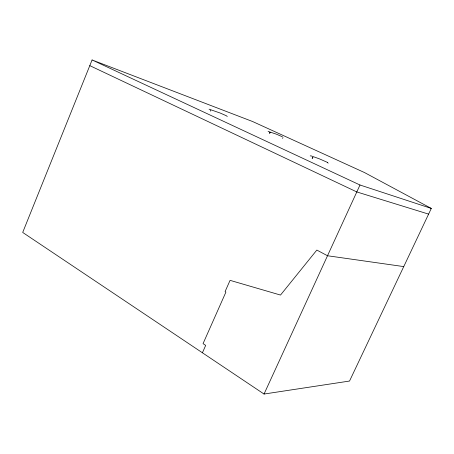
<?xml version="1.0" encoding="UTF-8"?>
<svg xmlns="http://www.w3.org/2000/svg" width="454" height="454" viewBox="0 0 454 454"><rect width="100%" height="100%" fill="white"/><g stroke="black" fill="none" stroke-linecap="round" stroke-linejoin="round"><path stroke-width="0.68" d="M327.34 162.333L328.18 163.179M227.267 116.547L226.472 115.815L220.303 113.086L209.061 109.17M92.083 59.956L22.7 232.442L264.041 394.044L349.535 381.048L431.3 208.426L364.488 172.548L252.555 121.507L92.083 59.956L359.988 184.999L431.3 208.426M210.378 111.145L210.809 110.123M269.506 133.204L269.909 132.296M269.767 133.323L270.164 132.415M282.604 138.408L282.995 137.517M202.41 352.775L205.69 345.381L203.052 343.638L225.905 292.115L225.076 291.61L230.07 280.351L280.51 295.06L316.835 250.069L327.516 255.75L403.748 266.594M312.142 158.298L312.636 157.203M312.471 158.452L312.959 157.351M264.041 394.044L359.988 184.999M268.087 131.376L276.344 134.163L282.394 136.785M310.213 155.943L310.922 155.824L319.434 158.86L327.374 162.35M428.604 214.118L356.804 191.94L89.796 65.643"/></g></svg>
